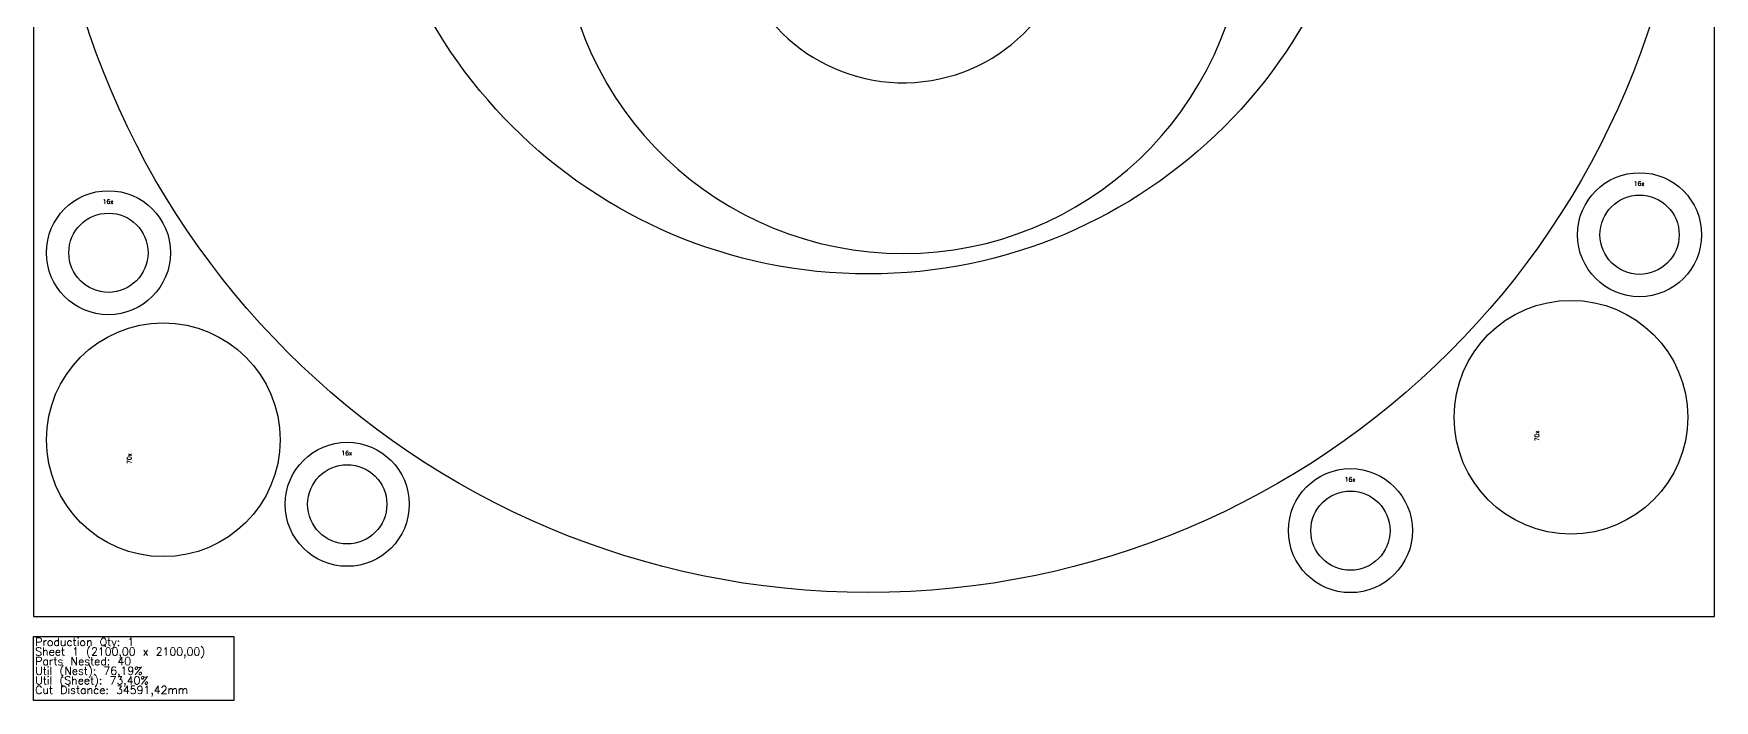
# Model space of a CAD drawing. Header units: millimetres. Extents: x 0 to 9440, y -105 to 2256.
# Drawn here: x 0 to 2100, y -105 to 728 of the extents above; entities that cross this region are included whole.
import ezdxf

# ---------------------------------------------------------------- set-up
doc = ezdxf.new("R2010")
doc.units = ezdxf.units.MM
for name, color, linetype in [('--NestedParts--', 7, 'Continuous'), ('sheet', 24, 'Continuous'), ('Stats', 7, 'Continuous'), ('Texto', 7, 'Continuous')]:
    doc.layers.add(name, color=color, linetype=linetype)
doc.styles.get("Standard").update_dxf_attribs({"font": 'txt.shx'})

msp = doc.modelspace()

# ---------------------------------------------------------------- linework, layer by layer
at = {"layer": '--NestedParts--', "color": 7}
for points in [[(1440.8, 911.8), (1502.9, 911.8, 0.442537), (1512.8, 922.8, 20.877101), (1512.8, 840.9, 0.442537), (1502.9, 851.8), (1440.8, 851.8, -1.000001)], [(827.8, 861.3), (863.8, 861.3, -0.37548), (873.2, 853.1, 14.899551), (873.2, 910.6, -0.37548), (863.8, 902.3), (827.8, 902.3, 1.000002)]]:
    msp.add_lwpolyline(points, format="xyb", close=True, dxfattribs=at)
for centre, radius in [((1043, 1056.8), 1027), ((1043, 1056.8), 629), ((2006.5, 476.8), 77.5), ((93.5, 454.3), 77.5), ((2006.5, 476.8), 49.5), ((93.5, 454.3), 49.5), ((1920.8, 248.8), 146), ((162, 220.6), 146), ((391.8, 140), 77.5), ((391.8, 140), 49.5), ((1645.3, 107.1), 77.5), ((1645.3, 107.1), 49.5)]:
    msp.add_circle(centre, radius, dxfattribs=at)
at = {"layer": 'sheet', "color": 7}
msp.add_lwpolyline([(0, 0), (2100, 0), (2100, 2100), (0, 2100)], close=True, dxfattribs=at)
at = {"layer": 'Stats', "color": 151}
msp.add_lwpolyline([(0, -25), (250, -25), (250, -105), (0, -105), (0, -25)], close=True, dxfattribs=at)

# ---------------------------------------------------------------- texts
at = {"layer": 'Stats', "color": 60}
for s, p in [('Sheet 1 (2100,00 x 2100,00)', (2, -49)), ('Production Qty: 1', (2, -37)), ('Parts Nested: 40', (2, -61)), ('Util (Nest): 76,19%', (2, -73)), ('Util (Sheet): 73,40%', (2, -85)), ('Cut Distance: 34591,42mm', (2, -97))]:
    msp.add_text(s, height=10, dxfattribs=at).set_placement(p)
at = {"layer": 'Texto', "color": 3, "char_height": 5.5, "width": 8.8, "attachment_point": 1}
for insert in [(1999.3, 543.5), (86.3, 521), (384.6, 206.7), (1638.1, 173.8)]:
    msp.add_mtext('16x', dxfattribs=dict(at, insert=insert))
at = {"layer": 'Texto', "color": 3, "char_height": 5.5, "width": 8.8, "attachment_point": 1, "rotation": 90}
for insert in [(1875.6, 218.8), (116.8, 190.5)]:
    msp.add_mtext('70x', dxfattribs=dict(at, insert=insert))

doc.saveas('drawing.dxf')
